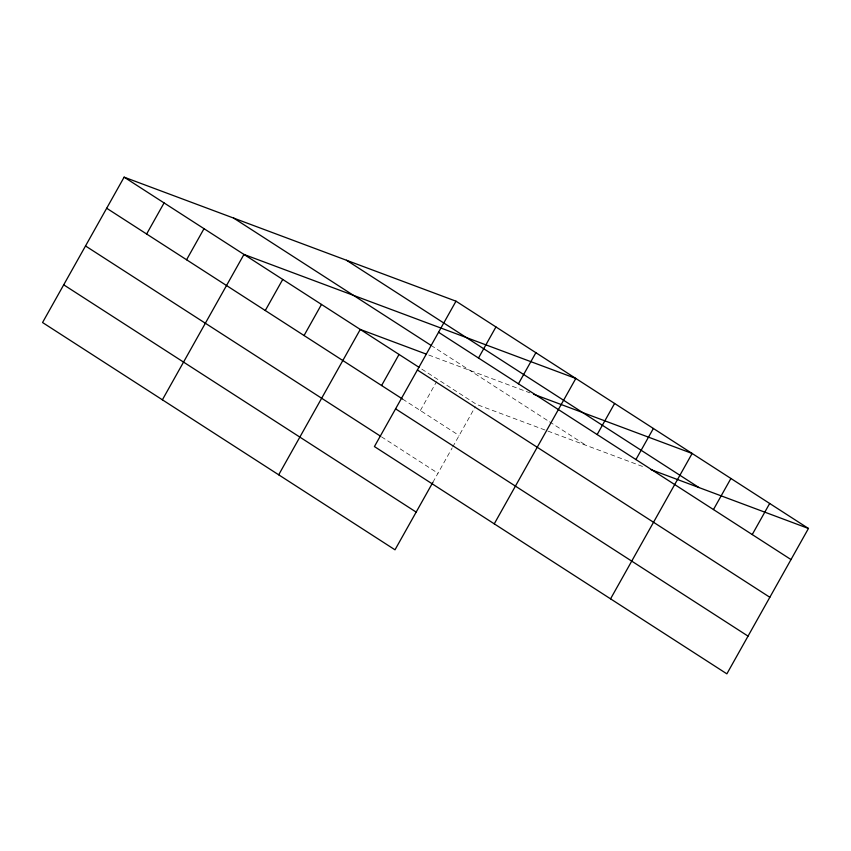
<?xml version="1.0" encoding="UTF-8"?>
<svg xmlns="http://www.w3.org/2000/svg" width="851" height="851" viewBox="0 0 851 851"><rect width="100%" height="100%" fill="white"/><g stroke="black" fill="none" stroke-linecap="round" stroke-linejoin="round"><path stroke-width="0.64" stroke-dasharray="4.25 3.19" d="M420.362 410.533L436.51 381.748M432.84 482.389L452.072 448.105M452.721 446.956L475.284 406.746M428.713 355.016L529.886 392.832M642.516 466.454L476.581 404.438L420.086 368.015M431.021 345.368L547.321 420.373M549.544 421.798L586.094 445.371M402.64 399.098L459.125 435.531M381.471 436.818L437.967 473.241"/><path stroke-width="1.28" d="M455.998 301.19L374.419 446.562L726.871 673.843L808.45 528.471L455.998 301.19L124.129 177.157L42.55 322.529L395.002 549.81L432.84 482.389M146.627 234.014L164.073 202.921M186.571 259.768L204.017 228.674M162.381 399.81L243.96 254.438L575.829 378.461L494.261 523.833M265.278 310.53L282.734 279.436M304.052 335.528L321.497 304.435M278.692 474.805L360.271 329.443L426.223 354.09M381.588 385.535L399.034 354.441M478.496 358.037L495.942 326.944M518.44 383.79L535.885 352.708M597.157 434.553L614.603 403.459M635.92 459.551L653.377 428.468M610.561 598.838L692.14 453.466L533.566 394.204M713.468 509.558L730.913 478.464M752.231 534.556L769.676 503.473M651.1 469.667L808.45 528.471M346.485 260.257L698.937 487.538M438.552 332.273L791.005 559.564M233.642 218.09L431.021 345.368M124.129 177.157L418.979 367.302M417.394 369.994L769.836 597.274M106.683 208.25L402.64 399.098M395.587 408.842L748.04 636.122M85.515 245.96L380.365 436.106M63.708 284.819L416.16 512.1"/></g></svg>
